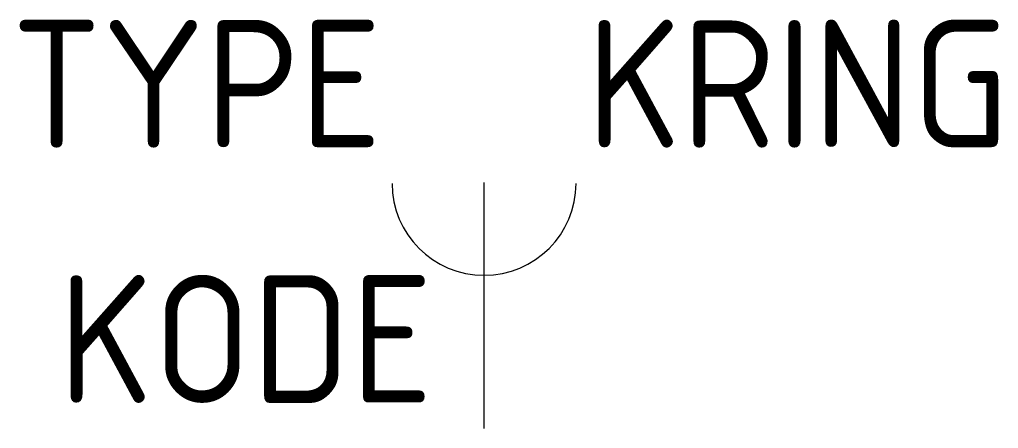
# Model space of a CAD drawing. Extents: x -9.1 to 10.1, y 0 to 8.
import ezdxf
from ezdxf.enums import TextEntityAlignment as Align

# ---------------------------------------------------------------- set-up
doc = ezdxf.new("R2010")
doc.units = 0
doc.layers.get('0').update_dxf_attribs({"linetype": 'CONTINUOUS'})
doc.styles.get("Standard").update_dxf_attribs({"font": 'iso8.shx'})

msp = doc.modelspace()

# ---------------------------------------------------------------- linework, layer by layer
for p, q in [((0, 3), (0, 4.819)), ((0, 0), (0, 3))]:
    msp.add_line(p, q)
msp.add_arc((0, 4.8), 1.8, 180, 0)

# ---------------------------------------------------------------- texts
for tag, p in [('TYPE', (-2, 5.5)), ('KODE', (-1, 0.5))]:
    msp.add_attdef(tag, text='XXX', height=2.5).set_placement(p, align=Align.RIGHT)
msp.add_attdef('KRING', (2, 5.5), 'XXX', height=2.5)

doc.saveas('drawing.dxf')
